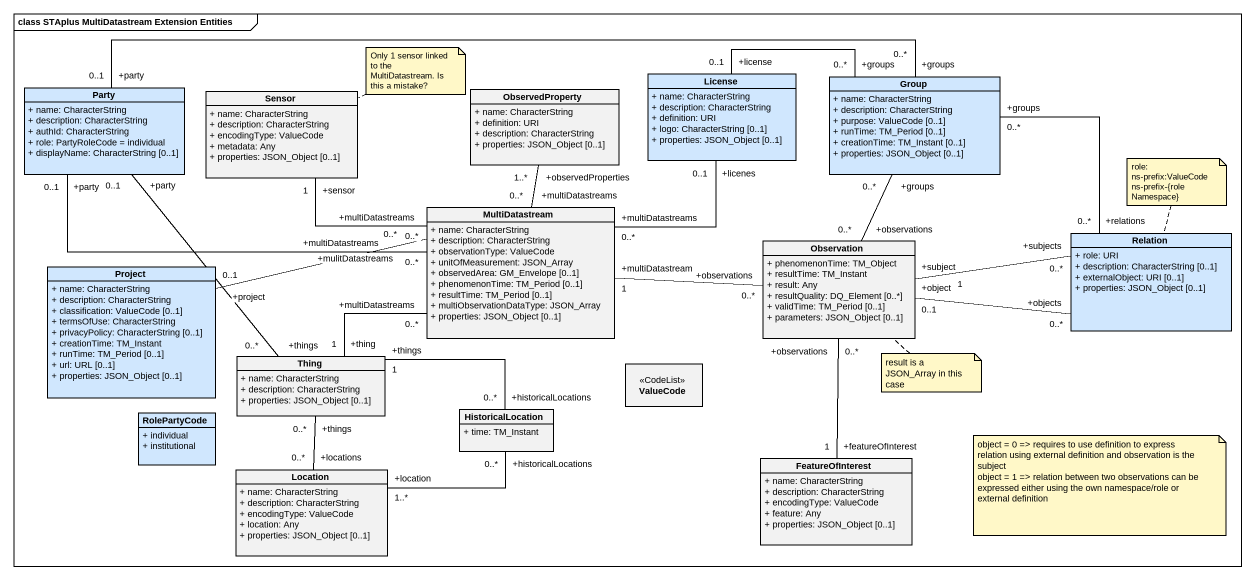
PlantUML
@startuml
mainframe class STAplus MultiDatastream Extension Entities
hide circle
hide empty members
skinparam classAttributeIconSize 0
class License #D0E7FE {
  + name: CharacterString
  + description: CharacterString
  + definition: URI
  + logo: CharacterString [0..1]
  + properties: JSON_Object [0..1]
}
class "Group" as Group_ #D0E7FE {
  + name: CharacterString
  + description: CharacterString
  + purpose: ValueCode [0..1]
  + runTime: TM_Period [0..1]
  + creationTime: TM_Instant [0..1]
  + properties: JSON_Object [0..1]
}
class Party #D0E7FE {
  + name: CharacterString
  + description: CharacterString
  + authId: CharacterString
  + role: PartyRoleCode = individual
  + displayName: CharacterString [0..1]
}
class Sensor {
  + name: CharacterString
  + description: CharacterString
  + encodingType: ValueCode
  + metadata: Any
  + properties: JSON_Object [0..1]
}
class ObservedProperty {
  + name: CharacterString
  + definition: URI
  + description: CharacterString
  + properties: JSON_Object [0..1]
}
class MultiDatastream {
  + name: CharacterString
  + description: CharacterString
  + observationType: ValueCode
  + unitOfMeasurement: JSON_Array
  + observedArea: GM_Envelope [0..1]
  + phenomenonTime: TM_Period [0..1]
  + resultTime: TM_Period [0..1]
  + multiObservationDataType: JSON_Array
  + properties: JSON_Object [0..1]
}
class Relation #D0E7FE {
  + role: URI
  + description: CharacterString [0..1]
  + externalObject: URI [0..1]
  + properties: JSON_Object [0..1]
}
class Project #D0E7FE {
  + name: CharacterString
  + description: CharacterString
  + classification: ValueCode [0..1]
  + termsOfUse: CharacterString
  + privacyPolicy: CharacterString [0..1]
  + creationTime: TM_Instant
  + runTime: TM_Period [0..1]
  + url: URL [0..1]
  + properties: JSON_Object [0..1]
}
class Observation {
  + phenomenonTime: TM_Object
  + resultTime: TM_Instant
  + result: Any
  + resultQuality: DQ_Element [0..*]
  + validTime: TM_Period [0..1]
  + parameters: JSON_Object [0..1]
}
class Thing {
  + name: CharacterString
  + description: CharacterString
  + properties: JSON_Object [0..1]
}
class ValueCode <<CodeList>>
class RolePartyCode #D0E7FE {
  + individual
  + institutional
}
class HistoricalLocation {
  + time: TM_Instant
}
class Location {
  + name: CharacterString
  + description: CharacterString
  + encodingType: ValueCode
  + location: Any
  + properties: JSON_Object [0..1]
}
class FeatureOfInterest {
  + name: CharacterString
  + description: CharacterString
  + encodingType: ValueCode
  + feature: Any
  + properties: JSON_Object [0..1]
}
License "+license\n0..1" -right- "+groups\n0..*" Group_
License "+licenes\n0..1" -- "+multiDatastreams\n0..*" MultiDatastream
Group_ "+groups\n0..*" -- "+relations\n0..*" Relation
Party "+party\n0..1" -right- "+groups\n0..*" Group_
Party "+party\n0..1" -right- "+multiDatastreams\n0..*" MultiDatastream
Party "+party\n0..1" -- "+things\n0..*" Thing
MultiDatastream "+multiDatastreams\n0..*" -left- "+sensor\n1" Sensor
MultiDatastream "+multiDatastreams\n0..*" -up- "+observedProperties\n1..*" ObservedProperty
MultiDatastream "+multiDatastream\n1" -right- "+observations\n0..*" Observation
MultiDatastream "+multiDatastreams\n0..*" -left- "+thing\n1" Thing
Project "+project\n0..1" -right- "+mulitDatastreams\n0..*" MultiDatastream
Observation "+observations\n0..*" -up- "+groups\n0..*" Group_
Observation "+object\n0..1" -right- "+objects\n0..*" Relation
Observation "+subject\n1" -right- "+subjects\n0..*" Relation
Observation "+observations\n0..*" -- "+featureOfInterest\n1" FeatureOfInterest
Thing "+things\n1" -right- "+historicalLocations\n0..*" HistoricalLocation
Thing "+things\n0..*" -- "+locations\n0..*" Location
Location "+location\n1..*" -right- "+historicalLocations\n0..*" HistoricalLocation
note right of Sensor : Only 1 sensor linked to the MultiDatastream. Is this a mistake?
note top of Relation
  role: ns-prefix:ValueCode
  ns-prefix-{roleNamespace}
end note
note bottom of Observation : result is a JSON_Array in this case
note as N4
  object = 0 => requires to use definition to express relation using external definition and observation is the subject
  object = 1 => relation between two observations can be expressed either using the own namespace/role or external definition
end note
@enduml
